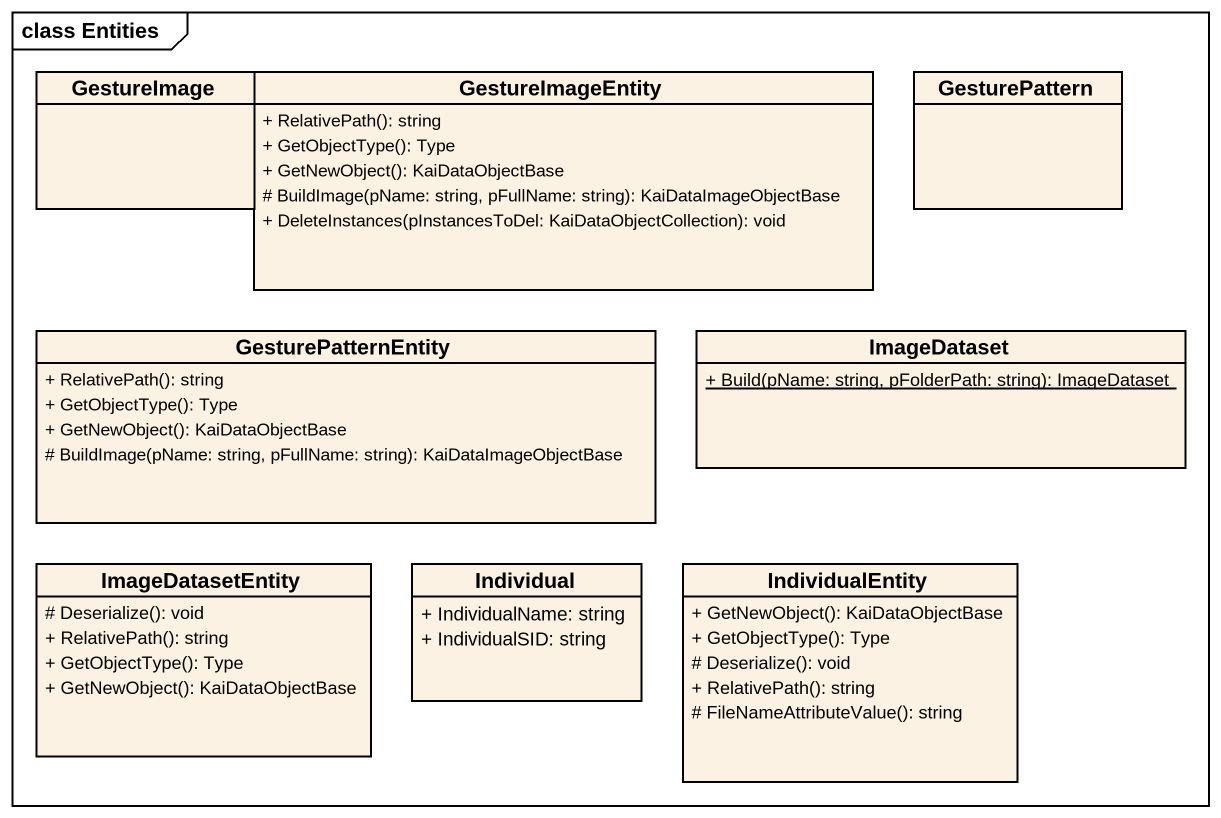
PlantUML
@startuml
mainframe class Entities
hide circle
hide empty members
skinparam classAttributeIconSize 0
class GestureImage
class GestureImageEntity {
  + RelativePath(): string
  + GetObjectType(): Type
  + GetNewObject(): KaiDataObjectBase
  # BuildImage(pName: string, pFullName: string): KaiDataImageObjectBase
  + DeleteInstances(pInstancesToDel: KaiDataObjectCollection): void
}
class GesturePattern
class GesturePatternEntity {
  + RelativePath(): string
  + GetObjectType(): Type
  + GetNewObject(): KaiDataObjectBase
  # BuildImage(pName: string, pFullName: string): KaiDataImageObjectBase
}
class ImageDataset {
  {static} + Build(pName: string, pFolderPath: string): ImageDataset
}
class ImageDatasetEntity {
  # Deserialize(): void
  + RelativePath(): string
  + GetObjectType(): Type
  + GetNewObject(): KaiDataObjectBase
}
class Individual {
  + IndividualName: string
  + IndividualSID: string
}
class IndividualEntity {
  + GetNewObject(): KaiDataObjectBase
  + GetObjectType(): Type
  # Deserialize(): void
  + RelativePath(): string
  # FileNameAttributeValue(): string
}
@enduml
